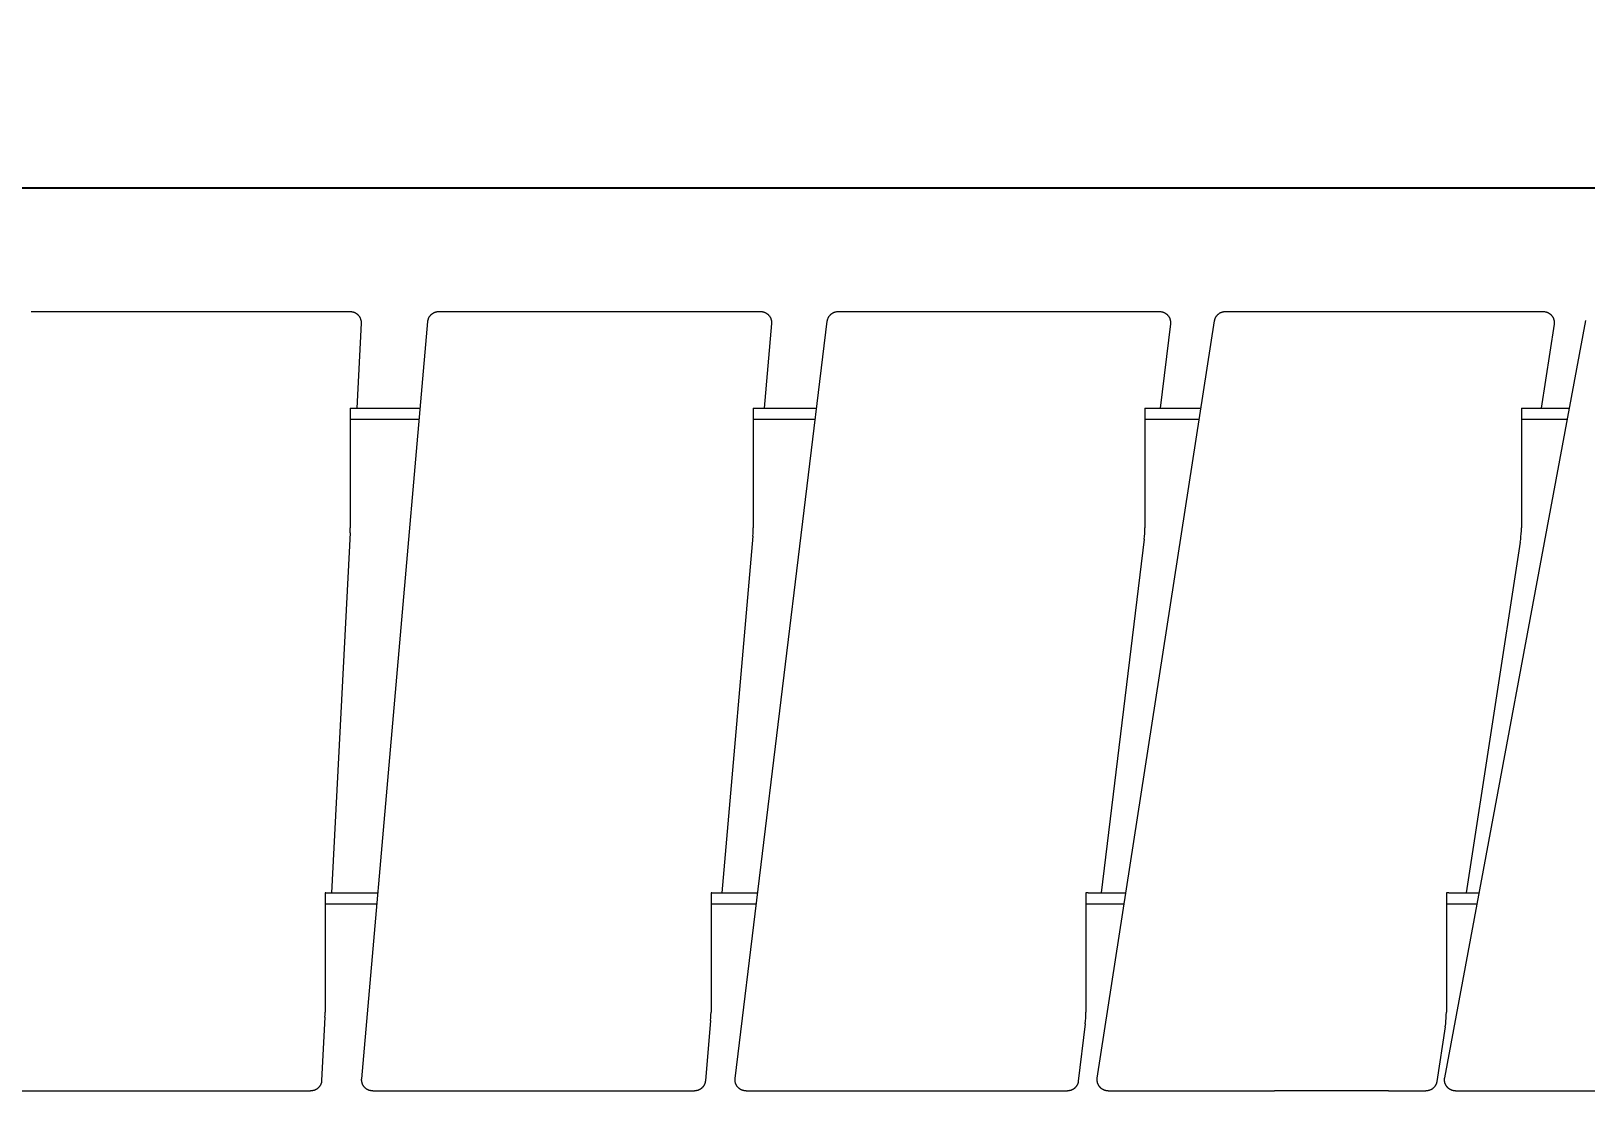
# Model space of a CAD drawing. Header units: millimetres. Extents: x -507 to 4570, y -12 to 3479.
# Drawn here: x 961 to 1524, y 3096 to 3479 of the extents above; entities that cross this region are included whole.
import ezdxf

# ---------------------------------------------------------------- set-up
doc = ezdxf.new("R2010")
doc.units = ezdxf.units.MM
doc.layers.add('ZANO_R', color=7, linetype='Continuous', lineweight=0)
doc.layers.add('ZANO_W', color=1, linetype='Continuous', lineweight=0)
doc.styles.add('Arial', font='arial.ttf')
doc.styles.get("Standard").update_dxf_attribs({"font": 'ARIALUNI.TTF'})
doc.dimstyles.new('pl i ang', dxfattribs={"dimtxt": 50, "dimasz": 50, "dimexe": 1.25, "dimexo": 0.625, "dimgap": 10, "dimtad": 1, "dimtoh": 1, "dimtxsty": 'Standard', "dimcen": 2.5, "dimclrd": 1, "dimclre": 1, "dimclrt": 1, "dimadec": 0, "dimazin": 0, "dimtfac": 1, "dimtmove": 0, "dimatfit": 3, "dimfxl": 1, "dimarcsym": 1})

# ---------------------------------------------------------------- blocks, each defined once
blk = doc.blocks.new('*D395')
at = {"layer": 'ZANO_W', "color": 1, "lineweight": -2}
for p, q in [((-304.05, 3384.6), (-304.05, 3432.59)), ((1903.62, 3384.71), (1903.62, 3432.59)), ((-264.05, 3422.59), (1863.62, 3422.59))]:
    blk.add_line(p, q, dxfattribs=at)
at = {"layer": 'ZANO_W', "color": 1}
for points in [[(-264.05, 3429.25), (-264.05, 3415.92), (-304.05, 3422.59)], [(1863.62, 3415.92), (1863.62, 3429.25), (1903.62, 3422.59)]]:
    blk.add_solid(points, dxfattribs=at)
at = {"layer": 'ZANO_W', "color": 1, "insert": (799.79, 3453.01), "char_height": 40, "attachment_point": 5, "style": 'Arial'}
blk.add_mtext('2208', dxfattribs=at)

msp = doc.modelspace()

# ---------------------------------------------------------------- linework, layer by layer
at = {"layer": 'ZANO_R'}
for p, q in [((961.14, 3377.82), (1071.98, 3377.82)), ((1071.98, 3377.82), (1076.56, 3377.82)), ((1076.56, 3377.82), (1076.69, 3377.82)), ((1076.69, 3377.82), (1076.83, 3377.82)), ((1076.83, 3377.82), (1076.97, 3377.8)), ((1076.97, 3377.8), (1077.11, 3377.79)), ((1077.11, 3377.79), (1077.24, 3377.77)), ((1077.24, 3377.77), (1077.38, 3377.74)), ((1077.38, 3377.74), (1077.51, 3377.71)), ((1077.51, 3377.71), (1077.65, 3377.67)), ((1077.65, 3377.67), (1077.78, 3377.63)), ((1077.78, 3377.63), (1077.91, 3377.59)), ((1077.91, 3377.59), (1078.04, 3377.54)), ((1078.04, 3377.54), (1078.17, 3377.49)), ((1078.17, 3377.49), (1078.29, 3377.43)), ((1078.29, 3377.43), (1078.41, 3377.37)), ((1078.41, 3377.37), (1078.54, 3377.3)), ((1078.54, 3377.3), (1078.65, 3377.23)), ((1078.65, 3377.23), (1078.77, 3377.16)), ((1078.77, 3377.16), (1078.88, 3377.08)), ((1078.88, 3377.08), (1079, 3376.99)), ((1079, 3376.99), (1079.1, 3376.91)), ((1079.1, 3376.91), (1079.21, 3376.82)), ((1079.21, 3376.82), (1079.31, 3376.73)), ((1079.31, 3376.73), (1079.41, 3376.63)), ((1079.41, 3376.63), (1079.5, 3376.53)), ((1079.5, 3376.53), (1079.59, 3376.42)), ((1079.59, 3376.42), (1079.68, 3376.32)), ((1079.68, 3376.32), (1079.77, 3376.21)), ((1079.77, 3376.21), (1079.85, 3376.1)), ((1079.85, 3376.1), (1079.92, 3375.98)), ((1079.92, 3375.98), (1080, 3375.86)), ((1080, 3375.86), (1080.06, 3375.74)), ((1080.06, 3375.74), (1080.13, 3375.62)), ((1080.13, 3375.62), (1080.19, 3375.5)), ((1080.19, 3375.5), (1080.24, 3375.37)), ((1080.24, 3375.37), (1080.3, 3375.24)), ((1104.92, 3375.25), (1104.97, 3375.37)), ((1104.97, 3375.37), (1105.02, 3375.5)), ((1105.02, 3375.5), (1105.08, 3375.62)), ((1105.08, 3375.62), (1105.15, 3375.75)), ((1105.15, 3375.75), (1105.21, 3375.87)), ((1105.21, 3375.87), (1105.29, 3375.98)), ((1105.29, 3375.98), (1105.36, 3376.1)), ((1105.36, 3376.1), (1105.44, 3376.21)), ((1105.44, 3376.21), (1105.53, 3376.32)), ((1105.53, 3376.32), (1105.62, 3376.43)), ((1105.62, 3376.43), (1105.71, 3376.53)), ((1105.71, 3376.53), (1105.8, 3376.63)), ((1105.8, 3376.63), (1105.9, 3376.73)), ((1105.9, 3376.73), (1106, 3376.82)), ((1106, 3376.82), (1106.11, 3376.91)), ((1106.11, 3376.91), (1106.22, 3377)), ((1106.22, 3377), (1106.33, 3377.08)), ((1106.33, 3377.08), (1106.44, 3377.16)), ((1106.44, 3377.16), (1106.56, 3377.23)), ((1106.56, 3377.23), (1106.68, 3377.3)), ((1106.68, 3377.3), (1106.8, 3377.37)), ((1106.8, 3377.37), (1106.92, 3377.43)), ((1106.92, 3377.43), (1107.05, 3377.49)), ((1107.05, 3377.49), (1107.17, 3377.54)), ((1107.17, 3377.54), (1107.3, 3377.59)), ((1107.3, 3377.59), (1107.43, 3377.63)), ((1107.43, 3377.63), (1107.56, 3377.67)), ((1107.56, 3377.67), (1107.7, 3377.71)), ((1107.7, 3377.71), (1107.83, 3377.74)), ((1107.83, 3377.74), (1107.97, 3377.77)), ((1107.97, 3377.77), (1108.1, 3377.79)), ((1108.1, 3377.79), (1108.24, 3377.8)), ((1108.24, 3377.8), (1108.38, 3377.82)), ((1108.38, 3377.82), (1108.52, 3377.82)), ((1108.52, 3377.82), (1108.65, 3377.82)), ((1108.65, 3377.82), (1217.38, 3377.82)), ((1217.38, 3377.82), (1225.04, 3377.82)), ((1225.04, 3377.82), (1225.18, 3377.82)), ((1225.18, 3377.82), (1225.32, 3377.82)), ((1225.32, 3377.82), (1225.46, 3377.8)), ((1225.46, 3377.8), (1225.59, 3377.79)), ((1225.59, 3377.79), (1225.73, 3377.77)), ((1225.73, 3377.77), (1225.87, 3377.74)), ((1225.87, 3377.74), (1226, 3377.71)), ((1226, 3377.71), (1226.13, 3377.67)), ((1226.13, 3377.67), (1226.27, 3377.63)), ((1226.27, 3377.63), (1226.4, 3377.59)), ((1226.4, 3377.59), (1226.53, 3377.54)), ((1226.53, 3377.54), (1226.65, 3377.49)), ((1226.65, 3377.49), (1226.78, 3377.43)), ((1226.78, 3377.43), (1226.9, 3377.37)), ((1226.9, 3377.37), (1227.02, 3377.3)), ((1227.02, 3377.3), (1227.14, 3377.23)), ((1227.14, 3377.23), (1227.26, 3377.15)), ((1227.26, 3377.15), (1227.37, 3377.08)), ((1227.37, 3377.08), (1227.48, 3376.99)), ((1227.48, 3376.99), (1227.59, 3376.91)), ((1227.59, 3376.91), (1227.7, 3376.82)), ((1227.7, 3376.82), (1227.8, 3376.72)), ((1227.8, 3376.72), (1227.9, 3376.63)), ((1227.9, 3376.63), (1227.99, 3376.53)), ((1227.99, 3376.53), (1228.08, 3376.42)), ((1228.08, 3376.42), (1228.17, 3376.32)), ((1228.17, 3376.32), (1228.26, 3376.21)), ((1228.26, 3376.21), (1228.34, 3376.1)), ((1228.34, 3376.1), (1228.41, 3375.98)), ((1228.41, 3375.98), (1228.48, 3375.86)), ((1228.48, 3375.86), (1228.55, 3375.74)), ((1228.55, 3375.74), (1228.62, 3375.62)), ((1228.62, 3375.62), (1228.68, 3375.5)), ((1228.68, 3375.5), (1228.73, 3375.37)), ((1228.73, 3375.37), (1228.78, 3375.24)), ((1249.43, 3375.24), (1249.48, 3375.37)), ((1249.48, 3375.37), (1249.54, 3375.5)), ((1249.54, 3375.5), (1249.6, 3375.62)), ((1249.6, 3375.62), (1249.66, 3375.75)), ((1249.66, 3375.75), (1249.73, 3375.87)), ((1249.73, 3375.87), (1249.8, 3375.98)), ((1249.8, 3375.98), (1249.88, 3376.1)), ((1249.88, 3376.1), (1249.96, 3376.21)), ((1249.96, 3376.21), (1250.04, 3376.32)), ((1250.04, 3376.32), (1250.13, 3376.43)), ((1250.13, 3376.43), (1250.22, 3376.53)), ((1250.22, 3376.53), (1250.32, 3376.63)), ((1250.32, 3376.63), (1250.42, 3376.73)), ((1250.42, 3376.73), (1250.52, 3376.82)), ((1250.52, 3376.82), (1250.62, 3376.91)), ((1250.62, 3376.91), (1250.73, 3377)), ((1250.73, 3377), (1250.84, 3377.08)), ((1250.84, 3377.08), (1250.95, 3377.16)), ((1250.95, 3377.16), (1251.07, 3377.23)), ((1251.07, 3377.23), (1251.19, 3377.3)), ((1251.19, 3377.3), (1251.31, 3377.37)), ((1251.31, 3377.37), (1251.43, 3377.43)), ((1251.43, 3377.43), (1251.56, 3377.49)), ((1251.56, 3377.49), (1251.69, 3377.54)), ((1251.69, 3377.54), (1251.82, 3377.59)), ((1251.82, 3377.59), (1251.95, 3377.63)), ((1251.95, 3377.63), (1252.08, 3377.67)), ((1252.08, 3377.67), (1252.21, 3377.71)), ((1252.21, 3377.71), (1252.35, 3377.74)), ((1252.35, 3377.74), (1252.48, 3377.77)), ((1252.48, 3377.77), (1252.62, 3377.79)), ((1252.62, 3377.79), (1252.76, 3377.8)), ((1252.76, 3377.8), (1252.89, 3377.82)), ((1252.89, 3377.82), (1253.03, 3377.82)), ((1253.03, 3377.82), (1253.17, 3377.82)), ((1253.17, 3377.82), (1358.72, 3377.82)), ((1358.72, 3377.82), (1369.4, 3377.82)), ((1369.4, 3377.82), (1369.54, 3377.82)), ((1369.54, 3377.82), (1369.67, 3377.82)), ((1369.67, 3377.82), (1369.81, 3377.8)), ((1369.81, 3377.8), (1369.95, 3377.79)), ((1369.95, 3377.79), (1370.09, 3377.77)), ((1370.09, 3377.77), (1370.22, 3377.74)), ((1370.22, 3377.74), (1370.36, 3377.71)), ((1370.36, 3377.71), (1370.49, 3377.67)), ((1370.49, 3377.67), (1370.62, 3377.63)), ((1370.62, 3377.63), (1370.75, 3377.59)), ((1370.75, 3377.59), (1370.88, 3377.54)), ((1370.88, 3377.54), (1371.01, 3377.49)), ((1371.01, 3377.49), (1371.13, 3377.43)), ((1371.13, 3377.43), (1371.26, 3377.37)), ((1371.26, 3377.37), (1371.38, 3377.3)), ((1371.38, 3377.3), (1371.5, 3377.23)), ((1371.5, 3377.23), (1371.61, 3377.16)), ((1371.61, 3377.16), (1371.73, 3377.08)), ((1371.73, 3377.08), (1371.84, 3376.99)), ((1371.84, 3376.99), (1371.95, 3376.91)), ((1371.95, 3376.91), (1372.05, 3376.82)), ((1372.05, 3376.82), (1372.15, 3376.73)), ((1372.15, 3376.73), (1372.25, 3376.63)), ((1372.25, 3376.63), (1372.35, 3376.53)), ((1372.35, 3376.53), (1372.44, 3376.42)), ((1372.44, 3376.42), (1372.53, 3376.32)), ((1372.53, 3376.32), (1372.61, 3376.21)), ((1372.61, 3376.21), (1372.69, 3376.1)), ((1372.69, 3376.1), (1372.77, 3375.98)), ((1372.77, 3375.98), (1372.84, 3375.86)), ((1372.84, 3375.86), (1372.91, 3375.74)), ((1372.91, 3375.74), (1372.97, 3375.62)), ((1372.97, 3375.62), (1373.03, 3375.5)), ((1373.03, 3375.5), (1373.09, 3375.37)), ((1373.09, 3375.37), (1373.14, 3375.24)), ((1389.54, 3375.24), (1389.59, 3375.37)), ((1389.59, 3375.37), (1389.64, 3375.49)), ((1389.64, 3375.49), (1389.7, 3375.62)), ((1389.7, 3375.62), (1389.77, 3375.74)), ((1389.77, 3375.74), (1389.84, 3375.86)), ((1389.84, 3375.86), (1389.91, 3375.98)), ((1389.91, 3375.98), (1389.99, 3376.09)), ((1389.99, 3376.09), (1390.07, 3376.21)), ((1390.07, 3376.21), (1390.15, 3376.32)), ((1390.15, 3376.32), (1390.24, 3376.42)), ((1390.24, 3376.42), (1390.33, 3376.53)), ((1390.33, 3376.53), (1390.42, 3376.63)), ((1390.42, 3376.63), (1390.52, 3376.72)), ((1390.52, 3376.72), (1390.62, 3376.82)), ((1390.62, 3376.82), (1390.73, 3376.91)), ((1390.73, 3376.91), (1390.84, 3376.99)), ((1390.84, 3376.99), (1390.95, 3377.08)), ((1390.95, 3377.08), (1391.06, 3377.15)), ((1391.06, 3377.15), (1391.18, 3377.23)), ((1391.18, 3377.23), (1391.3, 3377.3)), ((1391.3, 3377.3), (1391.42, 3377.37)), ((1391.42, 3377.37), (1391.54, 3377.43)), ((1391.54, 3377.43), (1391.67, 3377.49)), ((1391.67, 3377.49), (1391.8, 3377.54)), ((1391.8, 3377.54), (1391.92, 3377.59)), ((1391.92, 3377.59), (1392.06, 3377.63)), ((1392.06, 3377.63), (1392.19, 3377.67)), ((1392.19, 3377.67), (1392.32, 3377.71)), ((1392.32, 3377.71), (1392.46, 3377.74)), ((1392.46, 3377.74), (1392.59, 3377.77)), ((1392.59, 3377.77), (1392.73, 3377.79)), ((1392.73, 3377.79), (1392.87, 3377.8)), ((1392.87, 3377.8), (1393, 3377.82)), ((1393, 3377.82), (1393.14, 3377.82)), ((1393.14, 3377.82), (1393.28, 3377.82)), ((1393.28, 3377.82), (1494.63, 3377.82)), ((1494.63, 3377.82), (1508.22, 3377.82)), ((1508.22, 3377.82), (1508.36, 3377.82)), ((1508.36, 3377.82), (1508.49, 3377.82)), ((1508.49, 3377.82), (1508.63, 3377.8)), ((1508.63, 3377.8), (1508.77, 3377.79)), ((1508.77, 3377.79), (1508.91, 3377.77)), ((1508.91, 3377.77), (1509.04, 3377.74)), ((1509.04, 3377.74), (1509.18, 3377.71)), ((1509.18, 3377.71), (1509.31, 3377.67)), ((1509.31, 3377.67), (1509.44, 3377.63)), ((1509.44, 3377.63), (1509.57, 3377.59)), ((1509.57, 3377.59), (1509.7, 3377.54)), ((1509.7, 3377.54), (1509.83, 3377.49)), ((1509.83, 3377.49), (1509.95, 3377.43)), ((1509.95, 3377.43), (1510.08, 3377.37)), ((1510.08, 3377.37), (1510.2, 3377.3)), ((1510.2, 3377.3), (1510.32, 3377.23)), ((1510.32, 3377.23), (1510.43, 3377.16)), ((1510.43, 3377.16), (1510.55, 3377.08)), ((1510.55, 3377.08), (1510.66, 3377)), ((1510.66, 3377), (1510.76, 3376.91)), ((1510.76, 3376.91), (1510.87, 3376.82)), ((1510.87, 3376.82), (1510.97, 3376.73)), ((1510.97, 3376.73), (1511.07, 3376.63)), ((1511.07, 3376.63), (1511.16, 3376.53)), ((1511.16, 3376.53), (1511.26, 3376.43)), ((1511.26, 3376.43), (1511.34, 3376.32)), ((1511.34, 3376.32), (1511.43, 3376.21)), ((1511.43, 3376.21), (1511.51, 3376.1)), ((1511.51, 3376.1), (1511.59, 3375.99)), ((1511.59, 3375.99), (1511.66, 3375.87)), ((1511.66, 3375.87), (1511.73, 3375.75)), ((1511.73, 3375.75), (1511.79, 3375.63)), ((1511.79, 3375.63), (1511.85, 3375.5)), ((1511.85, 3375.5), (1511.91, 3375.38)), ((1511.91, 3375.38), (1511.96, 3375.25)), ((1080.55, 3373.62), (1078.94, 3342.82)), ((1080.3, 3375.24), (1080.34, 3375.11)), ((1080.34, 3375.11), (1080.38, 3374.98)), ((1080.38, 3374.98), (1080.42, 3374.85)), ((1080.42, 3374.85), (1080.46, 3374.71)), ((1080.46, 3374.71), (1080.48, 3374.58)), ((1080.48, 3374.58), (1080.51, 3374.44)), ((1080.51, 3374.44), (1080.53, 3374.31)), ((1080.53, 3374.31), (1080.54, 3374.17)), ((1080.54, 3374.17), (1080.55, 3374.03)), ((1080.55, 3374.03), (1080.55, 3373.89)), ((1080.55, 3373.89), (1080.55, 3373.75)), ((1080.55, 3373.75), (1080.55, 3373.62)), ((1080.75, 3100.27), (1104.67, 3374.17)), ((1104.67, 3374.17), (1104.68, 3374.31)), ((1104.68, 3374.31), (1104.7, 3374.45)), ((1104.7, 3374.45), (1104.73, 3374.58)), ((1104.73, 3374.58), (1104.76, 3374.72)), ((1104.76, 3374.72), (1104.79, 3374.85)), ((1104.79, 3374.85), (1104.83, 3374.98)), ((1104.83, 3374.98), (1104.87, 3375.12)), ((1104.87, 3375.12), (1104.92, 3375.25)), ((1215.87, 3100.4), (1249.2, 3374.31)), ((1229.03, 3373.48), (1226.35, 3342.82)), ((1228.78, 3375.24), (1228.83, 3375.11)), ((1228.83, 3375.11), (1228.87, 3374.98)), ((1228.87, 3374.98), (1228.91, 3374.85)), ((1228.91, 3374.85), (1228.94, 3374.71)), ((1228.94, 3374.71), (1228.97, 3374.58)), ((1228.97, 3374.58), (1228.99, 3374.44)), ((1228.99, 3374.44), (1229.01, 3374.3)), ((1229.01, 3374.3), (1229.03, 3374.17)), ((1229.03, 3374.17), (1229.04, 3374.03)), ((1229.04, 3373.61), (1229.03, 3373.48)), ((1229.04, 3374.03), (1229.04, 3373.89)), ((1229.04, 3373.89), (1229.04, 3373.75)), ((1229.04, 3373.75), (1229.04, 3373.61)), ((1249.2, 3374.31), (1249.22, 3374.44)), ((1249.22, 3374.44), (1249.24, 3374.58)), ((1249.24, 3374.58), (1249.27, 3374.72)), ((1249.27, 3374.72), (1249.3, 3374.85)), ((1249.3, 3374.85), (1249.34, 3374.98)), ((1249.34, 3374.98), (1249.38, 3375.11)), ((1249.38, 3375.11), (1249.43, 3375.24)), ((1346.91, 3100.53), (1389.33, 3374.44)), ((1373.37, 3373.34), (1369.66, 3342.82)), ((1373.14, 3375.24), (1373.19, 3375.11)), ((1373.19, 3375.11), (1373.23, 3374.98)), ((1373.23, 3374.98), (1373.27, 3374.85)), ((1373.27, 3374.85), (1373.3, 3374.71)), ((1373.3, 3374.71), (1373.33, 3374.58)), ((1373.33, 3374.58), (1373.35, 3374.44)), ((1373.35, 3374.44), (1373.37, 3374.31)), ((1373.37, 3374.31), (1373.38, 3374.17)), ((1373.38, 3373.48), (1373.37, 3373.34)), ((1373.38, 3374.17), (1373.39, 3374.03)), ((1373.39, 3373.62), (1373.38, 3373.48)), ((1373.39, 3374.03), (1373.4, 3373.89)), ((1373.4, 3373.75), (1373.39, 3373.62)), ((1373.4, 3373.89), (1373.4, 3373.75)), ((1389.33, 3374.44), (1389.35, 3374.57)), ((1389.35, 3374.57), (1389.38, 3374.71)), ((1389.38, 3374.71), (1389.41, 3374.84)), ((1389.41, 3374.84), (1389.45, 3374.98)), ((1389.45, 3374.98), (1389.49, 3375.11)), ((1389.49, 3375.11), (1389.54, 3375.24)), ((1472.59, 3100.65), (1523.69, 3374.56)), ((1512.17, 3373.21), (1507.47, 3342.82)), ((1511.96, 3375.25), (1512, 3375.12)), ((1512, 3375.12), (1512.05, 3374.99)), ((1512.05, 3374.99), (1512.08, 3374.85)), ((1512.08, 3374.85), (1512.12, 3374.72)), ((1512.12, 3374.72), (1512.15, 3374.59)), ((1512.15, 3374.59), (1512.17, 3374.45)), ((1512.17, 3374.45), (1512.19, 3374.31)), ((1512.19, 3373.35), (1512.17, 3373.21)), ((1512.19, 3374.31), (1512.2, 3374.18)), ((1512.2, 3373.49), (1512.19, 3373.35)), ((1512.2, 3374.18), (1512.21, 3374.04)), ((1512.21, 3373.62), (1512.2, 3373.49)), ((1512.21, 3374.04), (1512.22, 3373.9)), ((1512.22, 3373.76), (1512.21, 3373.62)), ((1512.22, 3373.9), (1512.22, 3373.76)), ((1076.64, 3342.82), (1101.93, 3342.82)), ((1076.64, 3342.82), (1076.64, 3299.57)), ((1222.44, 3342.82), (1222.44, 3299.57)), ((1222.44, 3342.82), (1245.37, 3342.82)), ((1364.13, 3342.82), (1364.13, 3299.57)), ((1364.13, 3342.82), (1384.43, 3342.82)), ((1500.34, 3342.82), (1500.34, 3299.57)), ((1500.34, 3342.82), (1517.77, 3342.82)), ((1101.58, 3338.82), (1076.64, 3338.82)), ((1244.88, 3338.82), (1222.44, 3338.82)), ((1383.81, 3338.82), (1364.13, 3338.82)), ((1517.02, 3338.82), (1500.34, 3338.82)), ((1076.6, 3297.79), (1069.81, 3167.59)), ((1076.6, 3297.79), (1076.63, 3298.68)), ((1076.63, 3298.68), (1076.64, 3299.57)), ((1222.31, 3296.6), (1211.05, 3167.59)), ((1222.31, 3296.6), (1222.38, 3297.59)), ((1222.38, 3297.59), (1222.43, 3298.58)), ((1222.43, 3298.58), (1222.44, 3299.57)), ((1364, 3296.47), (1364.07, 3297.5)), ((1364.07, 3297.5), (1364.12, 3298.54)), ((1364.12, 3298.54), (1364.13, 3299.57)), ((1500.2, 3296.42), (1500.28, 3297.47)), ((1500.28, 3297.47), (1500.33, 3298.52)), ((1500.33, 3298.52), (1500.34, 3299.57)), ((1363.89, 3295.44), (1348.33, 3167.59)), ((1363.89, 3295.44), (1364, 3296.47)), ((1499.96, 3294.34), (1480.33, 3167.59)), ((1499.96, 3294.34), (1500.1, 3295.38)), ((1500.1, 3295.38), (1500.2, 3296.42)), ((1067.51, 3167.59), (1067.51, 3124.34)), ((1067.78, 3167.59), (1067.51, 3167.59)), ((1067.78, 3167.59), (1086.63, 3167.59)), ((1207.14, 3167.59), (1207.14, 3124.34)), ((1207.44, 3167.59), (1207.14, 3167.59)), ((1207.44, 3167.59), (1224.04, 3167.59)), ((1342.81, 3167.59), (1342.81, 3124.34)), ((1343.6, 3167.59), (1342.81, 3167.59)), ((1343.6, 3167.59), (1357.29, 3167.59)), ((1473.2, 3167.59), (1473.2, 3124.34)), ((1474.15, 3167.59), (1473.2, 3167.59)), ((1474.15, 3167.59), (1485.08, 3167.59)), ((1067.51, 3163.59), (1086.28, 3163.59)), ((1207.14, 3163.59), (1223.56, 3163.59)), ((1342.81, 3163.59), (1356.67, 3163.59)), ((1473.2, 3163.59), (1484.34, 3163.59)), ((1067.46, 3122.56), (1066.27, 3099.71)), ((1067.46, 3122.56), (1067.5, 3123.45)), ((1067.5, 3123.45), (1067.51, 3124.34)), ((1207.01, 3121.36), (1207.08, 3122.35)), ((1207.08, 3122.35), (1207.12, 3123.35)), ((1207.12, 3123.35), (1207.14, 3124.34)), ((1342.67, 3121.24), (1342.75, 3122.27)), ((1342.75, 3122.27), (1342.79, 3123.3)), ((1342.79, 3123.3), (1342.81, 3124.34)), ((1473.07, 3121.19), (1473.14, 3122.24)), ((1473.14, 3122.24), (1473.19, 3123.29)), ((1473.19, 3123.29), (1473.2, 3124.34)), ((1207.01, 3121.36), (1205.11, 3099.57)), ((1342.56, 3120.21), (1340.04, 3099.43)), ((1342.56, 3120.21), (1342.67, 3121.24)), ((1472.82, 3119.11), (1469.75, 3099.3)), ((1472.82, 3119.11), (1472.96, 3120.15)), ((1472.96, 3120.15), (1473.07, 3121.19)), ((1066.27, 3099.71), (1066.26, 3099.57)), ((1080.73, 3099.99), (1080.74, 3100.13)), ((1080.73, 3099.85), (1080.73, 3099.99)), ((1080.74, 3099.71), (1080.73, 3099.85)), ((1080.74, 3100.13), (1080.75, 3100.27)), ((1080.75, 3099.58), (1080.74, 3099.71)), ((1215.84, 3100.13), (1215.85, 3100.26)), ((1215.84, 3099.99), (1215.84, 3100.13)), ((1215.84, 3099.85), (1215.84, 3099.99)), ((1215.84, 3099.71), (1215.84, 3099.85)), ((1215.85, 3099.57), (1215.84, 3099.71)), ((1215.85, 3100.26), (1215.87, 3100.4)), ((1346.86, 3100.12), (1346.87, 3100.26)), ((1346.86, 3099.98), (1346.86, 3100.12)), ((1346.86, 3099.84), (1346.86, 3099.98)), ((1346.86, 3099.7), (1346.86, 3099.84)), ((1346.87, 3099.57), (1346.86, 3099.7)), ((1346.87, 3100.26), (1346.89, 3100.39)), ((1346.89, 3100.39), (1346.91, 3100.53)), ((1472.53, 3100.1), (1472.54, 3100.24)), ((1472.53, 3099.97), (1472.53, 3100.1)), ((1472.53, 3099.83), (1472.53, 3099.97)), ((1472.53, 3099.69), (1472.53, 3099.83)), ((1472.54, 3099.55), (1472.53, 3099.69)), ((1472.54, 3100.24), (1472.55, 3100.38)), ((1472.55, 3100.38), (1472.57, 3100.51)), ((1472.57, 3100.51), (1472.59, 3100.65)), ((946.86, 3095.92), (1057.71, 3095.92)), ((1057.71, 3095.92), (1062.28, 3095.92)), ((1062.42, 3095.92), (1062.28, 3095.92)), ((1062.55, 3095.93), (1062.42, 3095.92)), ((1062.69, 3095.94), (1062.55, 3095.93)), ((1062.83, 3095.96), (1062.69, 3095.94)), ((1062.97, 3095.98), (1062.83, 3095.96)), ((1063.1, 3096), (1062.97, 3095.98)), ((1063.24, 3096.03), (1063.1, 3096)), ((1063.37, 3096.07), (1063.24, 3096.03)), ((1063.5, 3096.11), (1063.37, 3096.07)), ((1063.63, 3096.15), (1063.5, 3096.11)), ((1063.76, 3096.2), (1063.63, 3096.15)), ((1063.89, 3096.26), (1063.76, 3096.2)), ((1064.01, 3096.31), (1063.89, 3096.26)), ((1064.14, 3096.38), (1064.01, 3096.31)), ((1064.26, 3096.44), (1064.14, 3096.38)), ((1064.38, 3096.51), (1064.26, 3096.44)), ((1064.49, 3096.59), (1064.38, 3096.51)), ((1064.61, 3096.66), (1064.49, 3096.59)), ((1064.72, 3096.75), (1064.61, 3096.66)), ((1064.83, 3096.83), (1064.72, 3096.75)), ((1064.93, 3096.92), (1064.83, 3096.83)), ((1065.03, 3097.02), (1064.93, 3096.92)), ((1065.13, 3097.11), (1065.03, 3097.02)), ((1065.23, 3097.21), (1065.13, 3097.11)), ((1065.32, 3097.32), (1065.23, 3097.21)), ((1065.41, 3097.42), (1065.32, 3097.32)), ((1065.49, 3097.53), (1065.41, 3097.42)), ((1065.57, 3097.64), (1065.49, 3097.53)), ((1065.65, 3097.76), (1065.57, 3097.64)), ((1065.72, 3097.88), (1065.65, 3097.76)), ((1065.79, 3098), (1065.72, 3097.88)), ((1065.85, 3098.12), (1065.79, 3098)), ((1065.91, 3098.24), (1065.85, 3098.12)), ((1065.97, 3098.37), (1065.91, 3098.24)), ((1066.02, 3098.5), (1065.97, 3098.37)), ((1066.07, 3098.63), (1066.02, 3098.5)), ((1066.11, 3098.76), (1066.07, 3098.63)), ((1066.15, 3098.89), (1066.11, 3098.76)), ((1066.18, 3099.03), (1066.15, 3098.89)), ((1066.21, 3099.16), (1066.18, 3099.03)), ((1066.23, 3099.3), (1066.21, 3099.16)), ((1066.25, 3099.43), (1066.23, 3099.3)), ((1066.26, 3099.57), (1066.25, 3099.43)), ((1080.76, 3099.44), (1080.75, 3099.58)), ((1080.78, 3099.3), (1080.76, 3099.44)), ((1080.81, 3099.16), (1080.78, 3099.3)), ((1080.83, 3099.03), (1080.81, 3099.16)), ((1080.87, 3098.9), (1080.83, 3099.03)), ((1080.9, 3098.76), (1080.87, 3098.9)), ((1080.95, 3098.63), (1080.9, 3098.76)), ((1080.99, 3098.5), (1080.95, 3098.63)), ((1081.04, 3098.37), (1080.99, 3098.5)), ((1081.1, 3098.25), (1081.04, 3098.37)), ((1081.16, 3098.12), (1081.1, 3098.25)), ((1081.22, 3098), (1081.16, 3098.12)), ((1081.29, 3097.88), (1081.22, 3098)), ((1081.36, 3097.76), (1081.29, 3097.88)), ((1081.44, 3097.65), (1081.36, 3097.76)), ((1081.52, 3097.53), (1081.44, 3097.65)), ((1081.61, 3097.42), (1081.52, 3097.53)), ((1081.69, 3097.32), (1081.61, 3097.42)), ((1081.78, 3097.21), (1081.69, 3097.32)), ((1081.88, 3097.11), (1081.78, 3097.21)), ((1081.98, 3097.02), (1081.88, 3097.11)), ((1082.08, 3096.92), (1081.98, 3097.02)), ((1082.19, 3096.83), (1082.08, 3096.92)), ((1082.29, 3096.75), (1082.19, 3096.83)), ((1082.4, 3096.67), (1082.29, 3096.75)), ((1082.52, 3096.59), (1082.4, 3096.67)), ((1082.63, 3096.51), (1082.52, 3096.59)), ((1082.75, 3096.44), (1082.63, 3096.51)), ((1082.87, 3096.38), (1082.75, 3096.44)), ((1083, 3096.31), (1082.87, 3096.38)), ((1083.12, 3096.26), (1083, 3096.31)), ((1083.25, 3096.2), (1083.12, 3096.26)), ((1083.38, 3096.15), (1083.25, 3096.2)), ((1083.51, 3096.11), (1083.38, 3096.15)), ((1083.64, 3096.07), (1083.51, 3096.11)), ((1083.78, 3096.03), (1083.64, 3096.07)), ((1083.91, 3096), (1083.78, 3096.03)), ((1084.05, 3095.98), (1083.91, 3096)), ((1084.18, 3095.96), (1084.05, 3095.98)), ((1084.32, 3095.94), (1084.18, 3095.96)), ((1084.46, 3095.93), (1084.32, 3095.94)), ((1084.6, 3095.92), (1084.46, 3095.93)), ((1084.73, 3095.92), (1084.6, 3095.92)), ((1084.73, 3095.92), (1193.46, 3095.92)), ((1193.46, 3095.92), (1201.12, 3095.92)), ((1201.26, 3095.92), (1201.12, 3095.92)), ((1201.4, 3095.93), (1201.26, 3095.92)), ((1201.54, 3095.94), (1201.4, 3095.93)), ((1201.67, 3095.96), (1201.54, 3095.94)), ((1201.81, 3095.98), (1201.67, 3095.96)), ((1201.94, 3096), (1201.81, 3095.98)), ((1202.08, 3096.03), (1201.94, 3096)), ((1202.21, 3096.07), (1202.08, 3096.03)), ((1202.34, 3096.11), (1202.21, 3096.07)), ((1202.47, 3096.15), (1202.34, 3096.11)), ((1202.6, 3096.2), (1202.47, 3096.15)), ((1202.73, 3096.26), (1202.6, 3096.2)), ((1202.86, 3096.31), (1202.73, 3096.26)), ((1202.98, 3096.37), (1202.86, 3096.31)), ((1203.1, 3096.44), (1202.98, 3096.37)), ((1203.22, 3096.51), (1203.1, 3096.44)), ((1203.34, 3096.59), (1203.22, 3096.51)), ((1203.45, 3096.66), (1203.34, 3096.59)), ((1203.56, 3096.75), (1203.45, 3096.66)), ((1203.67, 3096.83), (1203.56, 3096.75)), ((1203.77, 3096.92), (1203.67, 3096.83)), ((1203.88, 3097.02), (1203.77, 3096.92)), ((1203.97, 3097.11), (1203.88, 3097.02)), ((1204.07, 3097.21), (1203.97, 3097.11)), ((1204.16, 3097.32), (1204.07, 3097.21)), ((1204.25, 3097.42), (1204.16, 3097.32)), ((1204.33, 3097.53), (1204.25, 3097.42)), ((1204.41, 3097.64), (1204.33, 3097.53)), ((1204.49, 3097.76), (1204.41, 3097.64)), ((1204.56, 3097.88), (1204.49, 3097.76)), ((1204.63, 3098), (1204.56, 3097.88)), ((1204.69, 3098.12), (1204.63, 3098)), ((1204.75, 3098.24), (1204.69, 3098.12)), ((1204.81, 3098.37), (1204.75, 3098.24)), ((1204.86, 3098.5), (1204.81, 3098.37)), ((1204.91, 3098.63), (1204.86, 3098.5)), ((1204.95, 3098.76), (1204.91, 3098.63)), ((1204.99, 3098.89), (1204.95, 3098.76)), ((1205.02, 3099.02), (1204.99, 3098.89)), ((1205.05, 3099.16), (1205.02, 3099.02)), ((1205.07, 3099.3), (1205.05, 3099.16)), ((1205.09, 3099.43), (1205.07, 3099.3)), ((1205.11, 3099.57), (1205.09, 3099.43)), ((1215.87, 3099.44), (1215.85, 3099.57)), ((1215.88, 3099.3), (1215.87, 3099.44)), ((1215.91, 3099.16), (1215.88, 3099.3)), ((1215.94, 3099.03), (1215.91, 3099.16)), ((1215.97, 3098.89), (1215.94, 3099.03)), ((1216.01, 3098.76), (1215.97, 3098.89)), ((1216.05, 3098.63), (1216.01, 3098.76)), ((1216.1, 3098.5), (1216.05, 3098.63)), ((1216.15, 3098.37), (1216.1, 3098.5)), ((1216.2, 3098.24), (1216.15, 3098.37)), ((1216.26, 3098.12), (1216.2, 3098.24)), ((1216.33, 3098), (1216.26, 3098.12)), ((1216.4, 3097.88), (1216.33, 3098)), ((1216.47, 3097.76), (1216.4, 3097.88)), ((1216.54, 3097.65), (1216.47, 3097.76)), ((1216.63, 3097.53), (1216.54, 3097.65)), ((1216.71, 3097.42), (1216.63, 3097.53)), ((1216.8, 3097.32), (1216.71, 3097.42)), ((1216.89, 3097.21), (1216.8, 3097.32)), ((1216.98, 3097.11), (1216.89, 3097.21)), ((1217.08, 3097.02), (1216.98, 3097.11)), ((1217.18, 3096.92), (1217.08, 3097.02)), ((1217.29, 3096.83), (1217.18, 3096.92)), ((1217.4, 3096.75), (1217.29, 3096.83)), ((1217.51, 3096.67), (1217.4, 3096.75)), ((1217.62, 3096.59), (1217.51, 3096.67)), ((1217.74, 3096.51), (1217.62, 3096.59)), ((1217.86, 3096.44), (1217.74, 3096.51)), ((1217.98, 3096.38), (1217.86, 3096.44)), ((1218.1, 3096.31), (1217.98, 3096.38)), ((1218.23, 3096.26), (1218.1, 3096.31)), ((1218.35, 3096.2), (1218.23, 3096.26)), ((1218.48, 3096.15), (1218.35, 3096.2)), ((1218.61, 3096.11), (1218.48, 3096.15)), ((1218.75, 3096.07), (1218.61, 3096.11)), ((1218.88, 3096.03), (1218.75, 3096.07)), ((1219.01, 3096), (1218.88, 3096.03)), ((1219.15, 3095.98), (1219.01, 3096)), ((1219.29, 3095.96), (1219.15, 3095.98)), ((1219.42, 3095.94), (1219.29, 3095.96)), ((1219.56, 3095.93), (1219.42, 3095.94)), ((1219.7, 3095.92), (1219.56, 3095.93)), ((1219.84, 3095.92), (1219.7, 3095.92)), ((1219.84, 3095.92), (1325.39, 3095.92)), ((1325.39, 3095.92), (1336.07, 3095.92)), ((1336.2, 3095.92), (1336.07, 3095.92)), ((1336.34, 3095.93), (1336.2, 3095.92)), ((1336.48, 3095.94), (1336.34, 3095.93)), ((1336.62, 3095.96), (1336.48, 3095.94)), ((1336.75, 3095.98), (1336.62, 3095.96)), ((1336.89, 3096), (1336.75, 3095.98)), ((1337.02, 3096.03), (1336.89, 3096)), ((1337.16, 3096.07), (1337.02, 3096.03)), ((1337.29, 3096.11), (1337.16, 3096.07)), ((1337.42, 3096.15), (1337.29, 3096.11)), ((1337.55, 3096.2), (1337.42, 3096.15)), ((1337.68, 3096.26), (1337.55, 3096.2)), ((1337.8, 3096.31), (1337.68, 3096.26)), ((1337.92, 3096.38), (1337.8, 3096.31)), ((1338.05, 3096.44), (1337.92, 3096.38)), ((1338.16, 3096.51), (1338.05, 3096.44)), ((1338.28, 3096.59), (1338.16, 3096.51)), ((1338.39, 3096.66), (1338.28, 3096.59)), ((1338.5, 3096.75), (1338.39, 3096.66)), ((1338.61, 3096.83), (1338.5, 3096.75)), ((1338.72, 3096.92), (1338.61, 3096.83)), ((1338.82, 3097.02), (1338.72, 3096.92)), ((1338.92, 3097.11), (1338.82, 3097.02)), ((1339.01, 3097.21), (1338.92, 3097.11)), ((1339.1, 3097.32), (1339.01, 3097.21)), ((1339.19, 3097.42), (1339.1, 3097.32)), ((1339.28, 3097.53), (1339.19, 3097.42)), ((1339.36, 3097.64), (1339.28, 3097.53)), ((1339.43, 3097.76), (1339.36, 3097.64)), ((1339.51, 3097.88), (1339.43, 3097.76)), ((1339.57, 3098), (1339.51, 3097.88)), ((1339.64, 3098.12), (1339.57, 3098)), ((1339.7, 3098.24), (1339.64, 3098.12)), ((1339.75, 3098.37), (1339.7, 3098.24)), ((1339.81, 3098.5), (1339.75, 3098.37)), ((1339.85, 3098.63), (1339.81, 3098.5)), ((1339.89, 3098.76), (1339.85, 3098.63)), ((1339.93, 3098.89), (1339.89, 3098.76)), ((1339.96, 3099.03), (1339.93, 3098.89)), ((1339.99, 3099.16), (1339.96, 3099.03)), ((1340.02, 3099.3), (1339.99, 3099.16)), ((1340.04, 3099.43), (1340.02, 3099.3)), ((1346.89, 3099.43), (1346.87, 3099.57)), ((1346.91, 3099.29), (1346.89, 3099.43)), ((1346.93, 3099.16), (1346.91, 3099.29)), ((1346.96, 3099.02), (1346.93, 3099.16)), ((1346.99, 3098.89), (1346.96, 3099.02)), ((1347.03, 3098.76), (1346.99, 3098.89)), ((1347.07, 3098.62), (1347.03, 3098.76)), ((1347.12, 3098.49), (1347.07, 3098.62)), ((1347.17, 3098.37), (1347.12, 3098.49)), ((1347.23, 3098.24), (1347.17, 3098.37)), ((1347.29, 3098.12), (1347.23, 3098.24)), ((1347.35, 3097.99), (1347.29, 3098.12)), ((1347.42, 3097.87), (1347.35, 3097.99)), ((1347.49, 3097.76), (1347.42, 3097.87)), ((1347.57, 3097.64), (1347.49, 3097.76)), ((1347.65, 3097.53), (1347.57, 3097.64)), ((1347.73, 3097.42), (1347.65, 3097.53)), ((1347.82, 3097.31), (1347.73, 3097.42)), ((1347.91, 3097.21), (1347.82, 3097.31)), ((1348.01, 3097.11), (1347.91, 3097.21)), ((1348.11, 3097.01), (1348.01, 3097.11)), ((1348.21, 3096.92), (1348.11, 3097.01)), ((1348.31, 3096.83), (1348.21, 3096.92)), ((1348.42, 3096.75), (1348.31, 3096.83)), ((1348.53, 3096.66), (1348.42, 3096.75)), ((1348.65, 3096.59), (1348.53, 3096.66)), ((1348.76, 3096.51), (1348.65, 3096.59)), ((1348.88, 3096.44), (1348.76, 3096.51)), ((1349, 3096.37), (1348.88, 3096.44)), ((1349.12, 3096.31), (1349, 3096.37)), ((1349.25, 3096.25), (1349.12, 3096.31)), ((1349.38, 3096.2), (1349.25, 3096.25)), ((1349.51, 3096.15), (1349.38, 3096.2)), ((1349.64, 3096.11), (1349.51, 3096.15)), ((1349.77, 3096.07), (1349.64, 3096.11)), ((1349.9, 3096.03), (1349.77, 3096.07)), ((1350.04, 3096), (1349.9, 3096.03)), ((1350.17, 3095.98), (1350.04, 3096)), ((1350.31, 3095.96), (1350.17, 3095.98)), ((1350.45, 3095.94), (1350.31, 3095.96)), ((1350.58, 3095.93), (1350.45, 3095.94)), ((1350.72, 3095.92), (1350.58, 3095.93)), ((1350.86, 3095.92), (1350.72, 3095.92)), ((1350.86, 3095.92), (1411.04, 3095.92)), ((1452.21, 3095.92), (1411.04, 3095.92)), ((1452.21, 3095.92), (1465.8, 3095.92)), ((1465.94, 3095.92), (1465.8, 3095.92)), ((1466.07, 3095.93), (1465.94, 3095.92)), ((1466.21, 3095.94), (1466.07, 3095.93)), ((1466.35, 3095.96), (1466.21, 3095.94)), ((1466.49, 3095.98), (1466.35, 3095.96)), ((1466.62, 3096), (1466.49, 3095.98)), ((1466.76, 3096.03), (1466.62, 3096)), ((1466.89, 3096.07), (1466.76, 3096.03)), ((1467.02, 3096.11), (1466.89, 3096.07)), ((1467.15, 3096.15), (1467.02, 3096.11)), ((1467.28, 3096.2), (1467.15, 3096.15)), ((1467.41, 3096.26), (1467.28, 3096.2)), ((1467.54, 3096.31), (1467.41, 3096.26)), ((1467.66, 3096.38), (1467.54, 3096.31)), ((1467.78, 3096.44), (1467.66, 3096.38)), ((1467.9, 3096.51), (1467.78, 3096.44)), ((1468.02, 3096.59), (1467.9, 3096.51)), ((1468.13, 3096.67), (1468.02, 3096.59)), ((1468.24, 3096.75), (1468.13, 3096.67)), ((1468.35, 3096.84), (1468.24, 3096.75)), ((1468.45, 3096.93), (1468.35, 3096.84)), ((1468.55, 3097.02), (1468.45, 3096.93)), ((1468.65, 3097.12), (1468.55, 3097.02)), ((1468.75, 3097.22), (1468.65, 3097.12)), ((1468.84, 3097.32), (1468.75, 3097.22)), ((1468.93, 3097.43), (1468.84, 3097.32)), ((1469.01, 3097.54), (1468.93, 3097.43)), ((1469.09, 3097.65), (1469.01, 3097.54)), ((1469.17, 3097.76), (1469.09, 3097.65)), ((1469.24, 3097.88), (1469.17, 3097.76)), ((1469.31, 3098), (1469.24, 3097.88)), ((1469.37, 3098.12), (1469.31, 3098)), ((1469.43, 3098.25), (1469.37, 3098.12)), ((1469.49, 3098.38), (1469.43, 3098.25)), ((1469.54, 3098.5), (1469.49, 3098.38)), ((1469.59, 3098.63), (1469.54, 3098.5)), ((1469.63, 3098.77), (1469.59, 3098.63)), ((1469.67, 3098.9), (1469.63, 3098.77)), ((1469.7, 3099.03), (1469.67, 3098.9)), ((1469.73, 3099.17), (1469.7, 3099.03)), ((1469.75, 3099.3), (1469.73, 3099.17)), ((1472.56, 3099.42), (1472.54, 3099.55)), ((1472.58, 3099.28), (1472.56, 3099.42)), ((1472.6, 3099.15), (1472.58, 3099.28)), ((1472.63, 3099.01), (1472.6, 3099.15)), ((1472.66, 3098.88), (1472.63, 3099.01)), ((1472.7, 3098.74), (1472.66, 3098.88)), ((1472.74, 3098.61), (1472.7, 3098.74)), ((1472.79, 3098.48), (1472.74, 3098.61)), ((1472.84, 3098.36), (1472.79, 3098.48)), ((1472.9, 3098.23), (1472.84, 3098.36)), ((1472.96, 3098.11), (1472.9, 3098.23)), ((1473.02, 3097.99), (1472.96, 3098.11)), ((1473.09, 3097.87), (1473.02, 3097.99)), ((1473.16, 3097.75), (1473.09, 3097.87)), ((1473.24, 3097.63), (1473.16, 3097.75)), ((1473.32, 3097.52), (1473.24, 3097.63)), ((1473.41, 3097.41), (1473.32, 3097.52)), ((1473.49, 3097.31), (1473.41, 3097.41)), ((1473.58, 3097.21), (1473.49, 3097.31)), ((1473.68, 3097.11), (1473.58, 3097.21)), ((1473.78, 3097.01), (1473.68, 3097.11)), ((1473.88, 3096.92), (1473.78, 3097.01)), ((1473.98, 3096.83), (1473.88, 3096.92)), ((1474.09, 3096.74), (1473.98, 3096.83)), ((1474.2, 3096.66), (1474.09, 3096.74)), ((1474.32, 3096.58), (1474.2, 3096.66)), ((1474.43, 3096.51), (1474.32, 3096.58)), ((1474.55, 3096.44), (1474.43, 3096.51)), ((1474.67, 3096.37), (1474.55, 3096.44)), ((1474.8, 3096.31), (1474.67, 3096.37)), ((1474.92, 3096.25), (1474.8, 3096.31)), ((1475.05, 3096.2), (1474.92, 3096.25)), ((1475.18, 3096.15), (1475.05, 3096.2)), ((1475.31, 3096.11), (1475.18, 3096.15)), ((1475.44, 3096.07), (1475.31, 3096.11)), ((1475.57, 3096.03), (1475.44, 3096.07)), ((1475.71, 3096), (1475.57, 3096.03)), ((1475.84, 3095.98), (1475.71, 3096)), ((1475.98, 3095.95), (1475.84, 3095.98)), ((1476.11, 3095.94), (1475.98, 3095.95)), ((1476.25, 3095.93), (1476.11, 3095.94)), ((1476.39, 3095.92), (1476.25, 3095.93)), ((1476.53, 3095.92), (1476.39, 3095.92)), ((1476.53, 3095.92), (1572.7, 3095.92))]:
    msp.add_line(p, q, dxfattribs=at)

# ---------------------------------------------------------------- dimensions: what is measured, and where the dimension line sits
at = {"layer": 'ZANO_W'}
dim = msp.add_linear_dim(base=(1903.62, 3422.59), p1=(-304.05, 3374.6), p2=(1903.62, 3374.71), dimstyle='pl i ang', override={"dimtxt": 40, "dimasz": 40, "dimexe": 10, "dimexo": 10, "dimtoh": 0, "dimdec": 0, "dimtxsty": 'Arial', "dimtdec": 0, "dimtmove": 1}, dxfattribs=at)
dim.commit()
dim.dimension.update_dxf_attribs({"geometry": '*D395', "text_midpoint": (799.79, 3453.01)})

doc.saveas('drawing.dxf')
